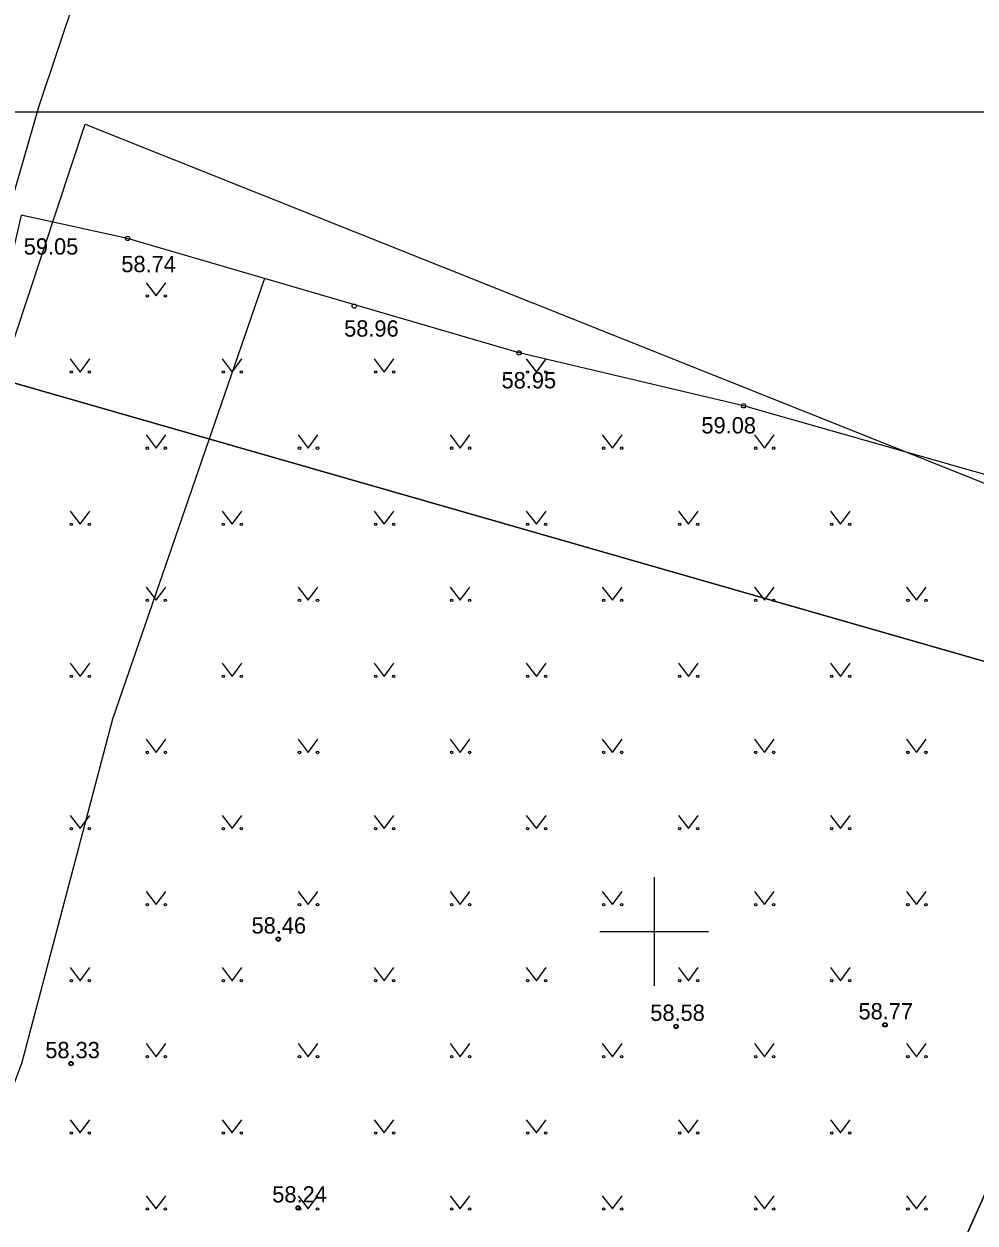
# Model space of a CAD drawing. Extents: x 634915 to 636012, y 6467988 to 6469078.
# Drawn here: x 635021 to 635064.8, y 6468186.6 to 6468241.7 of the extents above; entities that cross this region are included whole.
import ezdxf

# ---------------------------------------------------------------- set-up
doc = ezdxf.new("R2010")
doc.units = 0
for name, color, linetype in [('HALJASTUS', 7, 'Continuous'), ('KORGUS-EH2000', 7, 'Continuous'), ('MOOTMPUNKT', 7, 'Continuous'), ('MOOTPIIR', 7, 'Continuous'), ('PIIR', 7, 'Continuous'), ('SITRASS', 7, 'Continuous'), ('VORK', 7, 'Continuous'), ('VORMISTUS', 7, 'Continuous')]:
    doc.layers.add(name, color=color, linetype=linetype)

# ---------------------------------------------------------------- blocks, each defined once
blk = doc.blocks.new('RING02')
at = {"layer": 'KORGUS-EH2000'}
blk.add_circle((0, 0), 20, dxfattribs=at)

msp = doc.modelspace()

# ---------------------------------------------------------------- linework, layer by layer
at = {"layer": 'HALJASTUS'}
for p, q in [((635026.619, 6468229.839), (635027.083, 6468229.232)), ((635027.083, 6468229.232), (635027.528, 6468229.839)), ((635023.119, 6468226.339), (635023.583, 6468225.732)), ((635023.583, 6468225.732), (635024.028, 6468226.339)), ((635030.119, 6468226.339), (635030.583, 6468225.732)), ((635030.583, 6468225.732), (635031.028, 6468226.339)), ((635037.119, 6468226.339), (635037.583, 6468225.732)), ((635037.583, 6468225.732), (635038.028, 6468226.339)), ((635044.119, 6468226.339), (635044.583, 6468225.732)), ((635044.583, 6468225.732), (635045.028, 6468226.339)), ((635026.619, 6468222.839), (635027.083, 6468222.232)), ((635027.083, 6468222.232), (635027.528, 6468222.839)), ((635033.619, 6468222.839), (635034.083, 6468222.232)), ((635034.083, 6468222.232), (635034.528, 6468222.839)), ((635040.619, 6468222.839), (635041.083, 6468222.232)), ((635041.083, 6468222.232), (635041.528, 6468222.839)), ((635047.619, 6468222.839), (635048.083, 6468222.232)), ((635048.083, 6468222.232), (635048.528, 6468222.839)), ((635054.619, 6468222.839), (635055.083, 6468222.232)), ((635055.083, 6468222.232), (635055.528, 6468222.839)), ((635023.119, 6468219.339), (635023.583, 6468218.732)), ((635023.583, 6468218.732), (635024.028, 6468219.339)), ((635030.119, 6468219.339), (635030.583, 6468218.732)), ((635030.583, 6468218.732), (635031.028, 6468219.339)), ((635037.119, 6468219.339), (635037.583, 6468218.732)), ((635037.583, 6468218.732), (635038.028, 6468219.339)), ((635044.119, 6468219.339), (635044.583, 6468218.732)), ((635044.583, 6468218.732), (635045.028, 6468219.339)), ((635051.119, 6468219.339), (635051.583, 6468218.732)), ((635051.583, 6468218.732), (635052.028, 6468219.339)), ((635058.119, 6468219.339), (635058.583, 6468218.732)), ((635058.583, 6468218.732), (635059.028, 6468219.339)), ((635026.619, 6468215.839), (635027.083, 6468215.232)), ((635027.083, 6468215.232), (635027.528, 6468215.839)), ((635033.619, 6468215.839), (635034.083, 6468215.232)), ((635034.083, 6468215.232), (635034.528, 6468215.839)), ((635040.619, 6468215.839), (635041.083, 6468215.232)), ((635041.083, 6468215.232), (635041.528, 6468215.839)), ((635047.619, 6468215.839), (635048.083, 6468215.232)), ((635048.083, 6468215.232), (635048.528, 6468215.839)), ((635054.619, 6468215.839), (635055.083, 6468215.232)), ((635055.083, 6468215.232), (635055.528, 6468215.839)), ((635061.619, 6468215.839), (635062.083, 6468215.232)), ((635062.083, 6468215.232), (635062.528, 6468215.839)), ((635023.119, 6468212.339), (635023.583, 6468211.732)), ((635023.583, 6468211.732), (635024.028, 6468212.339)), ((635030.119, 6468212.339), (635030.583, 6468211.732)), ((635030.583, 6468211.732), (635031.028, 6468212.339)), ((635037.119, 6468212.339), (635037.583, 6468211.732)), ((635037.583, 6468211.732), (635038.028, 6468212.339)), ((635044.119, 6468212.339), (635044.583, 6468211.732)), ((635044.583, 6468211.732), (635045.028, 6468212.339)), ((635051.119, 6468212.339), (635051.583, 6468211.732)), ((635051.583, 6468211.732), (635052.028, 6468212.339)), ((635058.119, 6468212.339), (635058.583, 6468211.732)), ((635058.583, 6468211.732), (635059.028, 6468212.339)), ((635026.619, 6468208.839), (635027.083, 6468208.232)), ((635027.083, 6468208.232), (635027.528, 6468208.839)), ((635033.619, 6468208.839), (635034.083, 6468208.232)), ((635034.083, 6468208.232), (635034.528, 6468208.839)), ((635040.619, 6468208.839), (635041.083, 6468208.232)), ((635041.083, 6468208.232), (635041.528, 6468208.839)), ((635047.619, 6468208.839), (635048.083, 6468208.232)), ((635048.083, 6468208.232), (635048.528, 6468208.839)), ((635054.619, 6468208.839), (635055.083, 6468208.232)), ((635055.083, 6468208.232), (635055.528, 6468208.839)), ((635061.619, 6468208.839), (635062.083, 6468208.232)), ((635062.083, 6468208.232), (635062.528, 6468208.839)), ((635023.119, 6468205.339), (635023.583, 6468204.732)), ((635023.583, 6468204.732), (635024.028, 6468205.339)), ((635030.119, 6468205.339), (635030.583, 6468204.732)), ((635030.583, 6468204.732), (635031.028, 6468205.339)), ((635037.119, 6468205.339), (635037.583, 6468204.732)), ((635037.583, 6468204.732), (635038.028, 6468205.339)), ((635044.119, 6468205.339), (635044.583, 6468204.732)), ((635044.583, 6468204.732), (635045.028, 6468205.339)), ((635051.119, 6468205.339), (635051.583, 6468204.732)), ((635051.583, 6468204.732), (635052.028, 6468205.339)), ((635058.119, 6468205.339), (635058.583, 6468204.732)), ((635058.583, 6468204.732), (635059.028, 6468205.339)), ((635026.619, 6468201.839), (635027.083, 6468201.232)), ((635027.083, 6468201.232), (635027.528, 6468201.839)), ((635033.619, 6468201.839), (635034.083, 6468201.232)), ((635034.083, 6468201.232), (635034.528, 6468201.839)), ((635040.619, 6468201.839), (635041.083, 6468201.232)), ((635041.083, 6468201.232), (635041.528, 6468201.839)), ((635047.619, 6468201.839), (635048.083, 6468201.232)), ((635048.083, 6468201.232), (635048.528, 6468201.839)), ((635054.619, 6468201.839), (635055.083, 6468201.232)), ((635055.083, 6468201.232), (635055.528, 6468201.839)), ((635061.619, 6468201.839), (635062.083, 6468201.232)), ((635062.083, 6468201.232), (635062.528, 6468201.839)), ((635023.119, 6468198.339), (635023.583, 6468197.732)), ((635023.583, 6468197.732), (635024.028, 6468198.339)), ((635030.119, 6468198.339), (635030.583, 6468197.732)), ((635030.583, 6468197.732), (635031.028, 6468198.339)), ((635037.119, 6468198.339), (635037.583, 6468197.732)), ((635037.583, 6468197.732), (635038.028, 6468198.339)), ((635044.119, 6468198.339), (635044.583, 6468197.732)), ((635044.583, 6468197.732), (635045.028, 6468198.339)), ((635051.119, 6468198.339), (635051.583, 6468197.732)), ((635051.583, 6468197.732), (635052.028, 6468198.339)), ((635058.119, 6468198.339), (635058.583, 6468197.732)), ((635058.583, 6468197.732), (635059.028, 6468198.339)), ((635026.619, 6468194.839), (635027.083, 6468194.232)), ((635027.083, 6468194.232), (635027.528, 6468194.839)), ((635033.619, 6468194.839), (635034.083, 6468194.232)), ((635034.083, 6468194.232), (635034.528, 6468194.839)), ((635040.619, 6468194.839), (635041.083, 6468194.232)), ((635041.083, 6468194.232), (635041.528, 6468194.839)), ((635047.619, 6468194.839), (635048.083, 6468194.232)), ((635048.083, 6468194.232), (635048.528, 6468194.839)), ((635054.619, 6468194.839), (635055.083, 6468194.232)), ((635055.083, 6468194.232), (635055.528, 6468194.839)), ((635061.619, 6468194.839), (635062.083, 6468194.232)), ((635062.083, 6468194.232), (635062.528, 6468194.839)), ((635023.119, 6468191.339), (635023.583, 6468190.732)), ((635023.583, 6468190.732), (635024.028, 6468191.339)), ((635030.119, 6468191.339), (635030.583, 6468190.732)), ((635030.583, 6468190.732), (635031.028, 6468191.339)), ((635037.119, 6468191.339), (635037.583, 6468190.732)), ((635037.583, 6468190.732), (635038.028, 6468191.339)), ((635044.119, 6468191.339), (635044.583, 6468190.732)), ((635044.583, 6468190.732), (635045.028, 6468191.339)), ((635051.119, 6468191.339), (635051.583, 6468190.732)), ((635051.583, 6468190.732), (635052.028, 6468191.339)), ((635058.119, 6468191.339), (635058.583, 6468190.732)), ((635058.583, 6468190.732), (635059.028, 6468191.339)), ((635026.619, 6468187.839), (635027.083, 6468187.232)), ((635027.083, 6468187.232), (635027.528, 6468187.839)), ((635033.619, 6468187.839), (635034.083, 6468187.232)), ((635034.083, 6468187.232), (635034.528, 6468187.839)), ((635040.619, 6468187.839), (635041.083, 6468187.232)), ((635041.083, 6468187.232), (635041.528, 6468187.839)), ((635047.619, 6468187.839), (635048.083, 6468187.232)), ((635048.083, 6468187.232), (635048.528, 6468187.839)), ((635054.619, 6468187.839), (635055.083, 6468187.232)), ((635055.083, 6468187.232), (635055.528, 6468187.839)), ((635061.619, 6468187.839), (635062.083, 6468187.232)), ((635062.083, 6468187.232), (635062.528, 6468187.839))]:
    msp.add_line(p, q, dxfattribs=at)
for centre in [(635026.682, 6468229.232), (635027.511, 6468229.232), (635023.182, 6468225.732), (635024.011, 6468225.732), (635030.182, 6468225.732), (635031.011, 6468225.732), (635037.182, 6468225.732), (635038.011, 6468225.732), (635044.182, 6468225.732), (635045.011, 6468225.732), (635026.682, 6468222.232), (635027.511, 6468222.232), (635033.682, 6468222.232), (635034.511, 6468222.232), (635040.682, 6468222.232), (635041.511, 6468222.232), (635047.682, 6468222.232), (635048.511, 6468222.232), (635054.682, 6468222.232), (635055.511, 6468222.232), (635023.182, 6468218.732), (635024.011, 6468218.732), (635030.182, 6468218.732), (635031.011, 6468218.732), (635037.182, 6468218.732), (635038.011, 6468218.732), (635044.182, 6468218.732), (635045.011, 6468218.732), (635051.182, 6468218.732), (635052.011, 6468218.732), (635058.182, 6468218.732), (635059.011, 6468218.732), (635026.682, 6468215.232), (635027.511, 6468215.232), (635033.682, 6468215.232), (635034.511, 6468215.232), (635040.682, 6468215.232), (635041.511, 6468215.232), (635047.682, 6468215.232), (635048.511, 6468215.232), (635054.682, 6468215.232), (635055.511, 6468215.232), (635061.682, 6468215.232), (635062.511, 6468215.232), (635023.182, 6468211.732), (635024.011, 6468211.732), (635030.182, 6468211.732), (635031.011, 6468211.732), (635037.182, 6468211.732), (635038.011, 6468211.732), (635044.182, 6468211.732), (635045.011, 6468211.732), (635051.182, 6468211.732), (635052.011, 6468211.732), (635058.182, 6468211.732), (635059.011, 6468211.732), (635026.682, 6468208.232), (635027.511, 6468208.232), (635033.682, 6468208.232), (635034.511, 6468208.232), (635040.682, 6468208.232), (635041.511, 6468208.232), (635047.682, 6468208.232), (635048.511, 6468208.232), (635054.682, 6468208.232), (635055.511, 6468208.232), (635061.682, 6468208.232), (635062.511, 6468208.232), (635023.182, 6468204.732), (635024.011, 6468204.732), (635030.182, 6468204.732), (635031.011, 6468204.732), (635037.182, 6468204.732), (635038.011, 6468204.732), (635044.182, 6468204.732), (635045.011, 6468204.732), (635051.182, 6468204.732), (635052.011, 6468204.732), (635058.182, 6468204.732), (635059.011, 6468204.732), (635026.682, 6468201.232), (635027.511, 6468201.232), (635033.682, 6468201.232), (635034.511, 6468201.232), (635040.682, 6468201.232), (635041.511, 6468201.232), (635047.682, 6468201.232), (635048.511, 6468201.232), (635054.682, 6468201.232), (635055.511, 6468201.232), (635061.682, 6468201.232), (635062.511, 6468201.232), (635023.182, 6468197.732), (635024.011, 6468197.732), (635030.182, 6468197.732), (635031.011, 6468197.732), (635037.182, 6468197.732), (635038.011, 6468197.732), (635044.182, 6468197.732), (635045.011, 6468197.732), (635051.182, 6468197.732), (635052.011, 6468197.732), (635058.182, 6468197.732), (635059.011, 6468197.732), (635026.682, 6468194.232), (635027.511, 6468194.232), (635033.682, 6468194.232), (635034.511, 6468194.232), (635040.682, 6468194.232), (635041.511, 6468194.232), (635047.682, 6468194.232), (635048.511, 6468194.232), (635054.682, 6468194.232), (635055.511, 6468194.232), (635061.682, 6468194.232), (635062.511, 6468194.232), (635023.182, 6468190.732), (635024.011, 6468190.732), (635030.182, 6468190.732), (635031.011, 6468190.732), (635037.182, 6468190.732), (635038.011, 6468190.732), (635044.182, 6468190.732), (635045.011, 6468190.732), (635051.182, 6468190.732), (635052.011, 6468190.732), (635058.182, 6468190.732), (635059.011, 6468190.732), (635026.682, 6468187.232), (635027.511, 6468187.232), (635033.682, 6468187.232), (635034.511, 6468187.232), (635040.682, 6468187.232), (635041.511, 6468187.232), (635047.682, 6468187.232), (635048.511, 6468187.232), (635054.682, 6468187.232), (635055.511, 6468187.232), (635061.682, 6468187.232), (635062.511, 6468187.232)]:
    msp.add_circle(centre, 0.055, dxfattribs=at)
at = {"layer": 'KORGUS-EH2000'}
for centre in [(635032.701, 6468199.651), (635060.631, 6468195.704), (635051.012, 6468195.633), (635023.166, 6468193.917), (635033.619, 6468187.28)]:
    msp.add_circle(centre, 0.1, dxfattribs=at)
at = {"layer": 'MOOTMPUNKT'}
for centre in [(635032.701, 6468199.651), (635060.631, 6468195.704), (635051.012, 6468195.633), (635023.166, 6468193.917), (635033.619, 6468187.28)]:
    msp.add_circle(centre, 0.075, dxfattribs=at)
at = {"layer": 'MOOTPIIR'}
for points in [[(635073.15, 6468218.76), (635054.12, 6468224.18), (635043.79, 6468226.61), (635025.77, 6468231.88), (635020.87, 6468232.95), (635019.357, 6468226.367), (635017.831, 6468226.452), (635013.913, 6468226.831), (635009.422, 6468227.513), (635005.352, 6468215.098), (635003.607, 6468209.056), (634992.11, 6468175.923)], [(635062.87, 6468182.63), (635074.96, 6468209.63)]]:
    msp.add_lwpolyline(points, dxfattribs=at)
at = {"layer": 'PIIR'}
msp.add_lwpolyline([(635054.91, 6468337.03), (635021.68, 6468237.97), (635018.18, 6468225.9), (635016.31, 6468226.44), (635015.03, 6468219.47), (635015.55, 6468212.67), (635017.37, 6468198.73), (635003.89, 6468170.07), (634997.04, 6468155.43), (634990.54, 6468149.62), (634950.38, 6468014.11), (634947.41, 6468014.98), (634932.9, 6468020.23), (634915.38, 6468026.36), (634930.53, 6468048.22), (634944.64, 6468080.57), (634970.64, 6468158.72), (634974.04, 6468165.88), (634980.85, 6468188.27), (635002.39, 6468244.22)], dxfattribs=at)
for points in [[(635023.81, 6468237.14), (635069.27, 6468219), (635084.02, 6468255.72), (635144.64, 6468233.59), (635162.37, 6468282.69), (635181.12, 6468334.61), (635187.35, 6468332.17), (635162.23, 6468262.58), (635168.74, 6468249.4), (635132.21, 6468132.65), (635081.62, 6468154), (635090.52, 6468169.62), (635062.87, 6468182.63), (635074.96, 6468209.63), (635019.93, 6468225.4)], [(635003.89, 6468170.07), (635017.37, 6468198.73), (635015.55, 6468212.67), (635015.03, 6468219.47), (635016.31, 6468226.44), (635018.18, 6468225.9), (635019.93, 6468225.4), (635074.96, 6468209.63), (635062.87, 6468182.63), (635055.58, 6468166.17), (635047.43, 6468147.65), (635053.77, 6468141.23), (635055.76, 6468134.83), (635051.84, 6468128.24), (634997.04, 6468155.43)]]:
    msp.add_lwpolyline(points, close=True, dxfattribs=at)
at = {"layer": 'SITRASS'}
msp.add_lwpolyline([(635032.078, 6468230.035), (635025.078, 6468209.766), (635020.901, 6468193.964), (635018.18, 6468186.719), (635016.445, 6468183.948), (635012.041, 6468175.805), (635010.326, 6468175.086), (635009.94, 6468174.929), (635008.252, 6468174.243), (635004.458, 6468172.903), (635001.159, 6468167.11), (634995.93, 6468154.321), (634996.562, 6468152.592), (634997.592, 6468149.774), (634998.294, 6468147.852), (634999.102, 6468143.02)], dxfattribs=at)
at = {"layer": 'VORK'}
for p, q in [((635050, 6468202.5), (635050, 6468197.5)), ((635047.5, 6468200), (635052.5, 6468200))]:
    msp.add_line(p, q, dxfattribs=at)
at = {"layer": 'VORMISTUS'}
msp.add_lwpolyline([(635148.174, 6468094.208), (634950.674, 6468094.208), (634950.674, 6468237.708), (635148.174, 6468237.708), (635148.174, 6468094.208)], dxfattribs=at)

# ---------------------------------------------------------------- block references
at = {"layer": 'KORGUS-EH2000', "xscale": 0.005, "yscale": 0.005}
for p in [(635025.77, 6468231.88), (635036.2, 6468228.77), (635043.79, 6468226.61), (635054.12, 6468224.18)]:
    msp.add_blockref('RING02', p, dxfattribs=at)

# ---------------------------------------------------------------- texts
at = {"layer": 'KORGUS-EH2000'}
for s, p in [('59.05', (635020.99, 6468231.136)), ('58.74', (635025.482, 6468230.327)), ('58.96', (635035.737, 6468227.362)), ('58.95', (635042.984, 6468224.982)), ('59.08', (635052.181, 6468222.908)), ('58.46', (635031.476, 6468199.901)), ('58.58', (635049.828, 6468195.883)), ('58.77', (635059.412, 6468195.954)), ('58.33', (635021.983, 6468194.167)), ('58.24', (635032.43, 6468187.53))]:
    msp.add_text(s, height=0.75, dxfattribs=at).set_placement(p)

doc.saveas('drawing.dxf')
